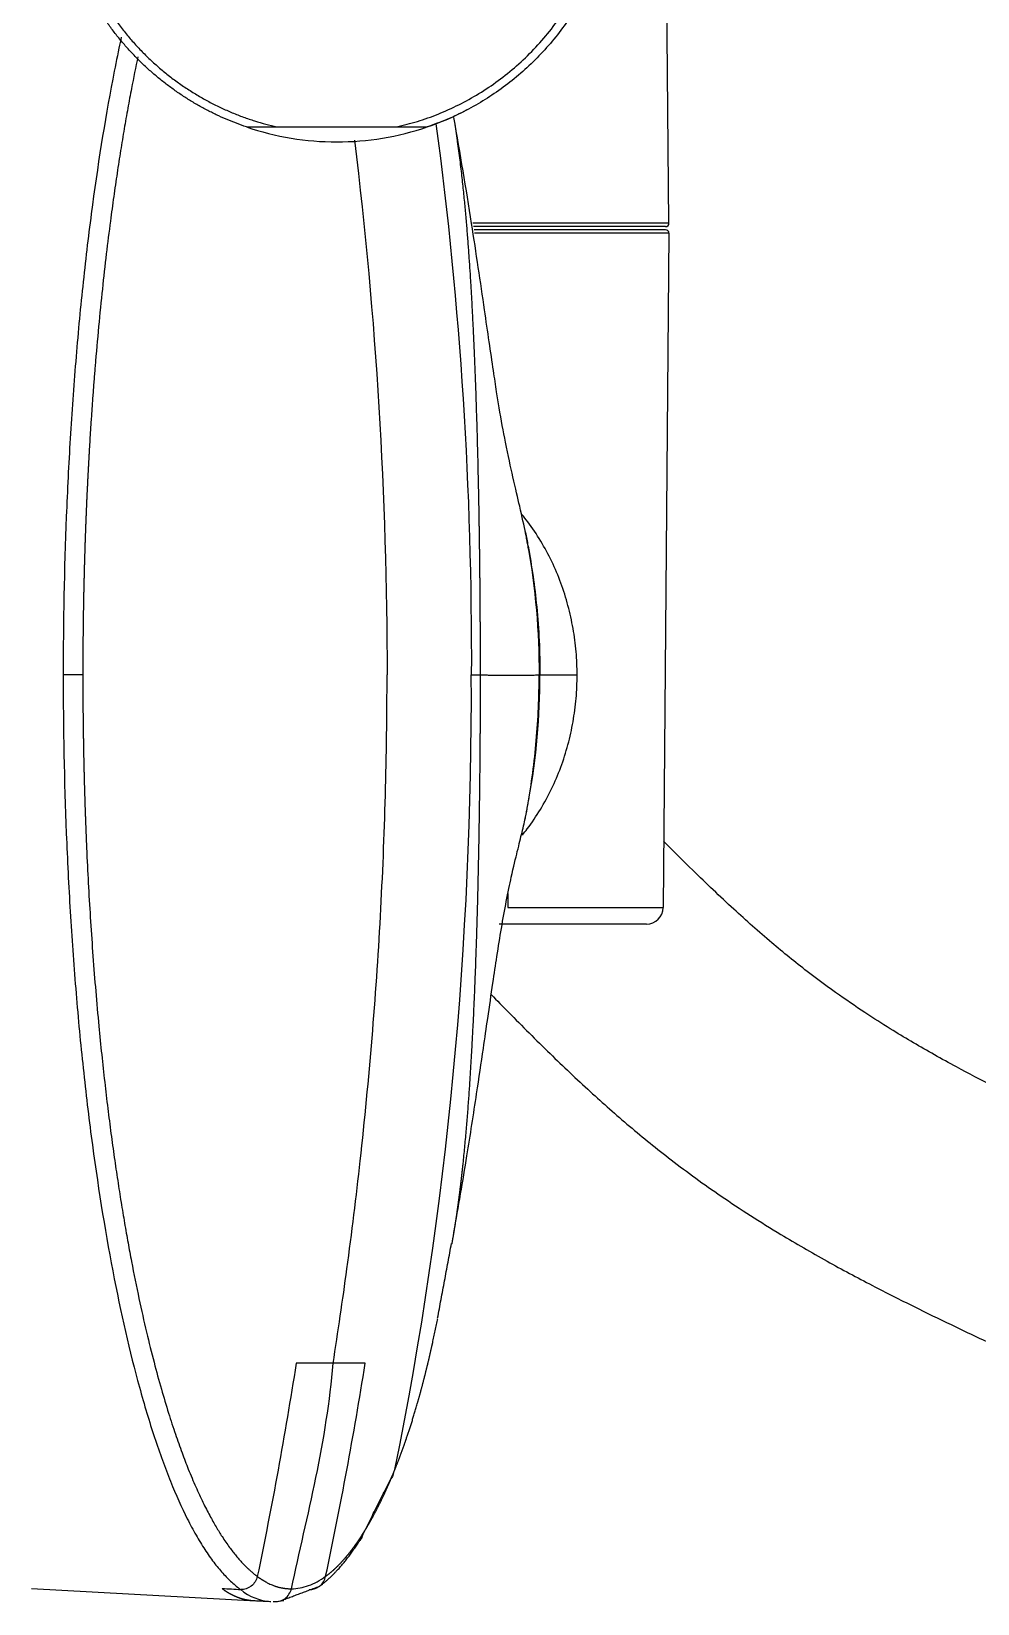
# Model space of a CAD drawing. Header units: millimetres. Extents: x -33000 to 294000, y 0 to 42408.
# Drawn here: x 94795 to 94852, y 17559 to 17653.7 of the extents above; entities that cross this region are included whole.
import ezdxf

# ---------------------------------------------------------------- set-up
doc = ezdxf.new("R2010")
doc.units = ezdxf.units.MM
doc.header["$LTSCALE"] = 50
doc.layers.add('arch', color=8, linetype='Continuous')

msp = doc.modelspace()

# ---------------------------------------------------------------- linework, layer by layer
at = {"layer": 'arch'}
for p, q in [((94833.389, 17642.158), (94833.239, 17659.307)), ((94833.389, 17642.158), (94821.588, 17642.158)), ((94833.189, 17641.956), (94821.623, 17641.956)), ((94833.187, 17641.756), (94821.652, 17641.756)), ((94833.387, 17641.555), (94821.68, 17641.555)), ((94833.387, 17641.555), (94833.033, 17600.948)), ((94825.622, 17614.957), (94825.574, 17614.957)), ((94825.622, 17614.957), (94827.859, 17614.957)), ((94823.695, 17600.948), (94833.033, 17600.948)), ((94832.033, 17599.956), (94823.171, 17599.956)), ((94795.005, 17559.948), (94808.505, 17559.221))]:
    msp.add_line(p, q, dxfattribs=at)
for centre, radius, start, end in [((94813.39, 17663.956), 16.9, 288.7875, 297.7425), ((94813.39, 17663.956), 16.9, 251.21713, 270), ((94813.39, 17663.956), 16.9, 270, 288.78287), ((94833.187, 17641.556), 0.2, 359.5, 90), ((94833.189, 17642.156), 0.2, 270, 0.5), ((94832.033, 17600.956), 1, 270, 359.5)]:
    msp.add_arc(centre, radius, start, end, dxfattribs=at)
for points, weights in [([(94816.99, 17647.956), (94829.79, 17650.836), (94829.79, 17663.956), (94829.79, 17677.076), (94816.99, 17679.956)], [1, 0.780868809443, 1, 0.780868809443, 1]), ([(94818.832, 17679.956), (94830.29, 17676.059), (94830.29, 17663.956), (94830.29, 17651.853), (94818.832, 17647.956)], [0.966364835815, 0.799223863212, 1, 0.799223863212, 0.966364835815])]:
    msp.add_rational_spline(points, weights, degree=2, knots=[0, 0, 0, 0.5, 0.5, 1, 1, 1], dxfattribs=at)
for points, weights in [([(94807.949, 17647.956), (94802.609, 17649.772), (94799.43, 17654.432)], [0.966364835815, 0.880543169423, 0.89172290703]), ([(94800.055, 17654.411), (94803.693, 17649.328), (94809.79, 17647.956)], [0.891071426285, 0.882080025819, 1])]:
    msp.add_rational_spline(points, weights, degree=2, dxfattribs=at)
for points, knots in [([(94800.415, 17653.367), (94800.368, 17653.149), (94800.321, 17652.929), (94800.146, 17652.096), (94800.021, 17651.472), (94799.413, 17648.299), (94798.979, 17645.576), (94798.512, 17642.012), (94798.422, 17641.291), (94798.25, 17639.835), (94798.004, 17637.63), (94797.652, 17633.859), (94797.432, 17630.766), (94797.291, 17628.427), (94797.248, 17627.644), (94797.17, 17626.074), (94796.994, 17622.134), (94796.916, 17618.146), (94796.916, 17614.957)], [0, 0, 0, 0, 0.020907, 0.020907, 0.0785, 0.0785, 0.308875, 0.308875, 0.366469, 0.366469, 0.424063, 0.53925, 0.654438, 0.654438, 0.712031, 0.712031, 0.769625, 1, 1, 1, 1]), ([(94801.411, 17652.182), (94801.281, 17651.56), (94801.076, 17650.54), (94800.805, 17649.081), (94800.586, 17647.832), (94800.371, 17646.529), (94800.16, 17645.17), (94799.955, 17643.755), (94799.736, 17642.138), (94799.505, 17640.289), (94799.267, 17638.173), (94799.041, 17635.916), (94798.897, 17634.283), (94798.82, 17633.344), (94798.804, 17633.145), (94798.789, 17632.946), (94798.773, 17632.746), (94798.757, 17632.546), (94798.742, 17632.345), (94798.727, 17632.144), (94798.712, 17631.942), (94798.697, 17631.74), (94798.682, 17631.537), (94798.667, 17631.334), (94798.653, 17631.13), (94798.639, 17630.925), (94798.625, 17630.72), (94798.611, 17630.514), (94798.597, 17630.308), (94798.583, 17630.102), (94798.57, 17629.895), (94798.557, 17629.687), (94798.543, 17629.479), (94798.53, 17629.27), (94798.518, 17629.061), (94798.505, 17628.851), (94798.493, 17628.641), (94798.48, 17628.43), (94798.468, 17628.219), (94798.456, 17628.007), (94798.445, 17627.795), (94798.433, 17627.582), (94798.422, 17627.369), (94798.41, 17627.156), (94798.399, 17626.941), (94798.389, 17626.727), (94798.378, 17626.512), (94798.367, 17626.296), (94798.357, 17626.08), (94798.347, 17625.863), (94798.337, 17625.646), (94798.327, 17625.429), (94798.318, 17625.211), (94798.308, 17624.992), (94798.299, 17624.773), (94798.29, 17624.554), (94798.282, 17624.334), (94798.273, 17624.114), (94798.265, 17623.893), (94798.256, 17623.672), (94798.248, 17623.45), (94798.24, 17623.228), (94798.233, 17623.005), (94798.225, 17622.782), (94798.218, 17622.559), (94798.211, 17622.335), (94798.204, 17622.111), (94798.198, 17621.886), (94798.191, 17621.661), (94798.185, 17621.435), (94798.179, 17621.209), (94798.173, 17620.982), (94798.168, 17620.756), (94798.162, 17620.528), (94798.157, 17620.301), (94798.152, 17620.072), (94798.147, 17619.844), (94798.143, 17619.615), (94798.138, 17619.386), (94798.134, 17619.156), (94798.13, 17618.926), (94798.127, 17618.695), (94798.123, 17618.464), (94798.12, 17618.233), (94798.117, 17618.002), (94798.114, 17617.77), (94798.112, 17617.537), (94798.109, 17617.304), (94798.107, 17617.071), (94798.105, 17616.838), (94798.103, 17616.604), (94798.102, 17616.37), (94798.101, 17616.135), (94798.1, 17615.9), (94798.099, 17615.665), (94798.098, 17615.429), (94798.098, 17615.193), (94798.098, 17615.036), (94798.098, 17614.957)], [0, 0, 0, 0, 0.061937, 0.099569, 0.138053, 0.177387, 0.217565, 0.258582, 0.300433, 0.35547, 0.41314, 0.473427, 0.536321, 0.541463, 0.546612, 0.551768, 0.556932, 0.562103, 0.567282, 0.572468, 0.577661, 0.582861, 0.58807, 0.593285, 0.598508, 0.603738, 0.608975, 0.61422, 0.619473, 0.624732, 0.629999, 0.635274, 0.640555, 0.645845, 0.651141, 0.656445, 0.661756, 0.667075, 0.6724, 0.677734, 0.683074, 0.688422, 0.693777, 0.69914, 0.70451, 0.709887, 0.715272, 0.720664, 0.726064, 0.731471, 0.736885, 0.742307, 0.747736, 0.753173, 0.758617, 0.764069, 0.769528, 0.774995, 0.780469, 0.785951, 0.791441, 0.796938, 0.802442, 0.807954, 0.813474, 0.819002, 0.824537, 0.83008, 0.83563, 0.841188, 0.846754, 0.852328, 0.857909, 0.863498, 0.869095, 0.8747, 0.880312, 0.885932, 0.89156, 0.897196, 0.90284, 0.908491, 0.914151, 0.919818, 0.925493, 0.931177, 0.936868, 0.942567, 0.948274, 0.953989, 0.959712, 0.965444, 0.971183, 0.97693, 0.982685, 0.988449, 0.99422, 1, 1, 1, 1]), ([(94824.76, 17623.488), (94824.664, 17623.942), (94824.44, 17624.973), (94824.051, 17626.632), (94823.583, 17628.721), (94823.231, 17630.629), (94823.01, 17632.023), (94822.733, 17633.856), (94822.253, 17637.16), (94821.479, 17642.445), (94820.823, 17646.348), (94820.442, 17648.52)], [0, 0, 0, 0, 0.168278, 0.309748, 0.427119, 0.51975, 0.559308, 0.603954, 0.711074, 0.843964, 1, 1, 1, 1]), ([(94822.04, 17614.957), (94822.04, 17614.995), (94822.04, 17615.071), (94822.04, 17615.185), (94822.04, 17615.3), (94822.04, 17615.414), (94822.039, 17615.528), (94822.039, 17615.643), (94822.039, 17615.757), (94822.039, 17615.872), (94822.039, 17615.986), (94822.039, 17616.101), (94822.038, 17616.216), (94822.038, 17616.33), (94822.038, 17616.445), (94822.038, 17616.56), (94822.037, 17616.675), (94822.037, 17616.789), (94822.037, 17616.904), (94822.036, 17617.019), (94822.036, 17617.134), (94822.035, 17617.249), (94822.035, 17617.364), (94822.035, 17617.479), (94822.034, 17617.594), (94822.034, 17617.709), (94822.033, 17617.824), (94822.032, 17617.94), (94822.032, 17618.055), (94822.031, 17618.17), (94822.031, 17618.285), (94822.03, 17618.4), (94822.029, 17618.516), (94822.029, 17618.631), (94822.028, 17618.746), (94822.027, 17618.861), (94822.026, 17618.977), (94822.026, 17619.092), (94822.025, 17619.207), (94822.024, 17619.323), (94822.023, 17619.438), (94822.022, 17619.553), (94822.021, 17619.669), (94822.02, 17619.784), (94822.019, 17619.9), (94822.018, 17620.015), (94822.017, 17620.13), (94822.016, 17620.246), (94822.015, 17620.361), (94822.014, 17620.477), (94822.013, 17620.592), (94822.012, 17620.707), (94822.011, 17620.823), (94822.01, 17620.938), (94822.009, 17621.053), (94822.007, 17621.169), (94822.006, 17621.284), (94822.005, 17621.399), (94822.003, 17621.515), (94822.002, 17621.63), (94822.001, 17621.745), (94821.999, 17621.861), (94821.998, 17621.976), (94821.997, 17622.091), (94821.995, 17622.206), (94821.994, 17622.322), (94821.992, 17622.437), (94821.991, 17622.552), (94821.989, 17622.667), (94821.988, 17622.782), (94821.986, 17622.897), (94821.984, 17623.012), (94821.983, 17623.127), (94821.981, 17623.242), (94821.979, 17623.357), (94821.978, 17623.472), (94821.976, 17623.587), (94821.974, 17623.702), (94821.972, 17623.817), (94821.971, 17623.931), (94821.969, 17624.046), (94821.967, 17624.161), (94821.965, 17624.275), (94821.963, 17624.39), (94821.961, 17624.505), (94821.959, 17624.619), (94821.95, 17625.143), (94821.933, 17626.078), (94821.904, 17627.424), (94821.87, 17628.776), (94821.832, 17630.131), (94821.789, 17631.485), (94821.741, 17632.836), (94821.694, 17634.027), (94821.649, 17635.066), (94821.607, 17635.96), (94821.561, 17636.863), (94821.511, 17637.774), (94821.459, 17638.654), (94821.404, 17639.512), (94821.346, 17640.353), (94821.282, 17641.218), (94821.211, 17642.101), (94821.146, 17642.842), (94821.09, 17643.443), (94821.044, 17643.909), (94820.994, 17644.397), (94820.939, 17644.904), (94820.879, 17645.429), (94820.814, 17645.969), (94820.743, 17646.524), (94820.679, 17646.996), (94820.624, 17647.378), (94820.582, 17647.662), (94820.54, 17647.933), (94820.509, 17648.13), (94820.492, 17648.236), (94820.489, 17648.257)], [0, 0, 0, 0, 0.003206, 0.006413, 0.009622, 0.012832, 0.016044, 0.019257, 0.022471, 0.025687, 0.028905, 0.032123, 0.035343, 0.038564, 0.041787, 0.045011, 0.048236, 0.051462, 0.054689, 0.057918, 0.061148, 0.064379, 0.067611, 0.070844, 0.074079, 0.077314, 0.08055, 0.083788, 0.087026, 0.090266, 0.093506, 0.096748, 0.09999, 0.103233, 0.106478, 0.109723, 0.112968, 0.116215, 0.119463, 0.122711, 0.12596, 0.12921, 0.132461, 0.135712, 0.138964, 0.142217, 0.14547, 0.148724, 0.151978, 0.155233, 0.158489, 0.161745, 0.165002, 0.168259, 0.171517, 0.174776, 0.178034, 0.181293, 0.184553, 0.187813, 0.191073, 0.194333, 0.197594, 0.200856, 0.204117, 0.207379, 0.210641, 0.213903, 0.217165, 0.220427, 0.22369, 0.226953, 0.230216, 0.233478, 0.236741, 0.240004, 0.243267, 0.24653, 0.249793, 0.253056, 0.256319, 0.259582, 0.262844, 0.266106, 0.269369, 0.272631, 0.275892, 0.314118, 0.352776, 0.391815, 0.431176, 0.470797, 0.510609, 0.550539, 0.576972, 0.603912, 0.631315, 0.659135, 0.68732, 0.712626, 0.738974, 0.766281, 0.794455, 0.823395, 0.837766, 0.852979, 0.868993, 0.885765, 0.903246, 0.921387, 0.940132, 0.959425, 0.969671, 0.979481, 0.988865, 0.997834, 1, 1, 1, 1]), ([(94807.949, 17647.956), (94807.949, 17647.956), (94807.95, 17647.956), (94807.954, 17647.956), (94807.957, 17647.956), (94807.969, 17647.956), (94807.98, 17647.956), (94807.999, 17647.956), (94808.006, 17647.956), (94808.02, 17647.956), (94808.028, 17647.956), (94808.051, 17647.956), (94808.068, 17647.956), (94808.094, 17647.956), (94808.103, 17647.956), (94808.12, 17647.956), (94808.13, 17647.956), (94808.157, 17647.956), (94808.175, 17647.956), (94808.232, 17647.956), (94808.27, 17647.956), (94808.349, 17647.956), (94808.389, 17647.956), (94808.47, 17647.956), (94808.51, 17647.956), (94808.632, 17647.956), (94808.714, 17647.956), (94808.878, 17647.956), (94808.961, 17647.956), (94809.126, 17647.956), (94809.209, 17647.956), (94809.457, 17647.956), (94809.624, 17647.956), (94809.79, 17647.956)], [0, 0, 0, 0, 0.015074, 0.015074, 0.030708, 0.030708, 0.061975, 0.061975, 0.077609, 0.077609, 0.093243, 0.093243, 0.12451, 0.12451, 0.140144, 0.140144, 0.155778, 0.155778, 0.187045, 0.187045, 0.24958, 0.24958, 0.312115, 0.312115, 0.37465, 0.37465, 0.49972, 0.49972, 0.62479, 0.62479, 0.74986, 0.74986, 1, 1, 1, 1]), ([(94816.99, 17647.956), (94817.158, 17647.956), (94817.324, 17647.956), (94817.574, 17647.956), (94817.657, 17647.956), (94817.823, 17647.956), (94817.906, 17647.956), (94818.071, 17647.956), (94818.153, 17647.956), (94818.275, 17647.956), (94818.316, 17647.956), (94818.396, 17647.956), (94818.436, 17647.956), (94818.494, 17647.956), (94818.514, 17647.956), (94818.552, 17647.956), (94818.571, 17647.956), (94818.609, 17647.956), (94818.627, 17647.956), (94818.663, 17647.956), (94818.681, 17647.956), (94818.707, 17647.956), (94818.715, 17647.956), (94818.731, 17647.956), (94818.739, 17647.956), (94818.762, 17647.956), (94818.777, 17647.956), (94818.802, 17647.956), (94818.813, 17647.956), (94818.824, 17647.956), (94818.827, 17647.956), (94818.831, 17647.956), (94818.832, 17647.956), (94818.832, 17647.956)], [0, 0, 0, 0, 0.25, 0.25, 0.375, 0.375, 0.5, 0.5, 0.625, 0.625, 0.6875, 0.6875, 0.75, 0.75, 0.78125, 0.78125, 0.8125, 0.8125, 0.84375, 0.84375, 0.875, 0.875, 0.890625, 0.890625, 0.90625, 0.90625, 0.9375, 0.9375, 0.96875, 0.96875, 0.984375, 0.984375, 1, 1, 1, 1]), ([(94827.859, 17614.957), (94827.859, 17615.424), (94827.818, 17616.361), (94827.635, 17617.763), (94827.432, 17618.685), (94827.187, 17619.597), (94827.044, 17620.047), (94826.718, 17620.931), (94826.351, 17621.799), (94825.683, 17623.037), (94825.163, 17623.81), (94824.773, 17624.33), (94824.658, 17624.477), (94824.54, 17624.621)], [0, 0, 0, 0, 0.135076, 0.270152, 0.405227, 0.405227, 0.540303, 0.540303, 0.675379, 0.810455, 0.945531, 0.945531, 1, 1, 1, 1]), ([(94824.749, 17623.54), (94824.801, 17623.274), (94824.85, 17623.008), (94825.348, 17620.175), (94825.574, 17617.566), (94825.574, 17614.957)], [0, 0, 0, 0, 0.094049, 0.094049, 1, 1, 1, 1]), ([(94824.904, 17622.722), (94825.13, 17621.509), (94825.496, 17618.93), (94825.622, 17616.326), (94825.622, 17614.957)], [0, 0, 0, 0, 0.474202, 1, 1, 1, 1]), ([(94798.098, 17614.957), (94797.999, 17614.957), (94797.641, 17614.957), (94797.141, 17614.957), (94796.916, 17614.957)], [0, 0, 0, 0, 0.500413, 1, 1, 1, 1]), ([(94796.916, 17614.957), (94796.916, 17611.768), (94796.978, 17608.576), (94797.166, 17603.837), (94797.244, 17602.266), (94797.432, 17599.148), (94797.652, 17596.055), (94797.934, 17593.039), (94798.168, 17590.815), (94798.25, 17590.08), (94798.422, 17588.624), (94798.87, 17585.021), (94799.412, 17581.619), (94800.384, 17576.545), (94800.924, 17574.192), (94801.653, 17571.536), (94801.801, 17571.018), (94802.104, 17570.014), (94802.257, 17569.527), (94802.725, 17568.11), (94803.047, 17567.227), (94803.707, 17565.59), (94804.045, 17564.837), (94804.563, 17563.808), (94804.737, 17563.483), (94805.088, 17562.866), (94805.265, 17562.575), (94805.622, 17562.028), (94805.891, 17561.644), (94806.161, 17561.301), (94806.342, 17561.082), (94806.614, 17560.766), (94806.886, 17560.492), (94807.247, 17560.164), (94807.426, 17560.019), (94807.601, 17559.894)], [0, 0, 0, 0, 0.125, 0.125, 0.1875, 0.1875, 0.25, 0.3125, 0.3125, 0.34375, 0.34375, 0.375, 0.5, 0.5, 0.625, 0.625, 0.65625, 0.65625, 0.6875, 0.6875, 0.75, 0.75, 0.8125, 0.8125, 0.84375, 0.84375, 0.875, 0.875, 0.90625, 0.921875, 0.921875, 0.9375, 0.96875, 0.96875, 1, 1, 1, 1]), ([(94798.098, 17614.957), (94798.098, 17614.917), (94798.098, 17614.839), (94798.099, 17614.72), (94798.099, 17614.602), (94798.099, 17614.485), (94798.099, 17614.368), (94798.099, 17614.251), (94798.1, 17614.134), (94798.1, 17614.018), (94798.101, 17613.902), (94798.101, 17613.787), (94798.102, 17613.671), (94798.103, 17613.557), (94798.103, 17613.442), (94798.104, 17613.328), (94798.105, 17613.214), (94798.106, 17613.101), (94798.106, 17612.988), (94798.107, 17612.875), (94798.108, 17612.762), (94798.109, 17612.65), (94798.111, 17612.538), (94798.112, 17612.427), (94798.113, 17612.316), (94798.114, 17612.205), (94798.115, 17612.095), (94798.117, 17611.985), (94798.118, 17611.875), (94798.119, 17611.766), (94798.121, 17611.657), (94798.122, 17611.548), (94798.124, 17611.44), (94798.126, 17611.332), (94798.127, 17611.224), (94798.129, 17611.117), (94798.131, 17611.01), (94798.132, 17610.904), (94798.134, 17610.797), (94798.136, 17610.691), (94798.138, 17610.586), (94798.14, 17610.481), (94798.142, 17610.376), (94798.144, 17610.271), (94798.146, 17610.167), (94798.148, 17610.064), (94798.15, 17609.96), (94798.152, 17609.857), (94798.154, 17609.754), (94798.157, 17609.652), (94798.159, 17609.55), (94798.161, 17609.448), (94798.164, 17609.347), (94798.166, 17609.246), (94798.168, 17609.145), (94798.171, 17609.045), (94798.173, 17608.945), (94798.176, 17608.846), (94798.178, 17608.747), (94798.181, 17608.648), (94798.183, 17608.549), (94798.186, 17608.451), (94798.189, 17608.353), (94798.191, 17608.256), (94798.194, 17608.159), (94798.197, 17608.062), (94798.2, 17607.966), (94798.203, 17607.87), (94798.205, 17607.774), (94798.208, 17607.679), (94798.211, 17607.584), (94798.214, 17607.489), (94798.217, 17607.395), (94798.22, 17607.301), (94798.223, 17607.207), (94798.226, 17607.114), (94798.229, 17607.021), (94798.232, 17606.929), (94798.235, 17606.837), (94798.238, 17606.745), (94798.242, 17606.654), (94798.245, 17606.562), (94798.248, 17606.472), (94798.251, 17606.381), (94798.254, 17606.291), (94798.258, 17606.202), (94798.261, 17606.112), (94798.264, 17606.024), (94798.268, 17605.935), (94798.271, 17605.847), (94798.274, 17605.759), (94798.278, 17605.671), (94798.281, 17605.584), (94798.285, 17605.497), (94798.288, 17605.411), (94798.292, 17605.325), (94798.295, 17605.239), (94798.299, 17605.154), (94798.302, 17605.069), (94798.306, 17604.984), (94798.309, 17604.9), (94798.313, 17604.816), (94798.316, 17604.732), (94798.32, 17604.649), (94798.324, 17604.566), (94798.327, 17604.483), (94798.331, 17604.401), (94798.334, 17604.319), (94798.368, 17603.577), (94798.438, 17602.168), (94798.561, 17600.094), (94798.706, 17598.005), (94798.872, 17595.904), (94799.049, 17593.93), (94799.231, 17592.107), (94799.41, 17590.457), (94799.598, 17588.874), (94799.791, 17587.359), (94799.99, 17585.911), (94800.193, 17584.529), (94800.399, 17583.213), (94800.607, 17581.962), (94800.816, 17580.775), (94801.101, 17579.241), (94801.468, 17577.426), (94801.922, 17575.407), (94802.372, 17573.593), (94802.815, 17571.973), (94803.246, 17570.533), (94803.662, 17569.26), (94804.06, 17568.14), (94804.469, 17567.079), (94804.889, 17566.082), (94805.32, 17565.154), (94805.729, 17564.354), (94806.113, 17563.671), (94806.437, 17563.144), (94806.707, 17562.741), (94806.925, 17562.434), (94807.131, 17562.161), (94807.32, 17561.928), (94807.493, 17561.725), (94807.655, 17561.546), (94807.814, 17561.38), (94807.94, 17561.255), (94808.034, 17561.165), (94808.095, 17561.108), (94808.154, 17561.054), (94808.211, 17561.003), (94808.266, 17560.954), (94808.32, 17560.908), (94808.372, 17560.864), (94808.422, 17560.824), (94808.47, 17560.785), (94808.516, 17560.749), (94808.56, 17560.715), (94808.589, 17560.694), (94808.604, 17560.683)], [0, 0, 0, 0, 0.001533, 0.003061, 0.004585, 0.006104, 0.007619, 0.00913, 0.010637, 0.012139, 0.013637, 0.015131, 0.01662, 0.018105, 0.019585, 0.021062, 0.022534, 0.024001, 0.025465, 0.026924, 0.028378, 0.029829, 0.031275, 0.032716, 0.034154, 0.035587, 0.037015, 0.03844, 0.03986, 0.041276, 0.042687, 0.044094, 0.045497, 0.046895, 0.04829, 0.049679, 0.051065, 0.052446, 0.053823, 0.055195, 0.056564, 0.057928, 0.059287, 0.060642, 0.061993, 0.06334, 0.064682, 0.06602, 0.067354, 0.068683, 0.070008, 0.071329, 0.072645, 0.073957, 0.075265, 0.076568, 0.077867, 0.079162, 0.080452, 0.081738, 0.08302, 0.084297, 0.085571, 0.086839, 0.088104, 0.089364, 0.09062, 0.091871, 0.093118, 0.094361, 0.0956, 0.096834, 0.098064, 0.099289, 0.10051, 0.101727, 0.10294, 0.104148, 0.105352, 0.106551, 0.107747, 0.108938, 0.110124, 0.111306, 0.112484, 0.113658, 0.114827, 0.115992, 0.117153, 0.118309, 0.119461, 0.120608, 0.121752, 0.122891, 0.124025, 0.125156, 0.126282, 0.127403, 0.128521, 0.129633, 0.130742, 0.131846, 0.132946, 0.134042, 0.135133, 0.13622, 0.137303, 0.138381, 0.139455, 0.166629, 0.194314, 0.222517, 0.251244, 0.280505, 0.304726, 0.328358, 0.351397, 0.373836, 0.395672, 0.416901, 0.437518, 0.457522, 0.476908, 0.495673, 0.534244, 0.570844, 0.605455, 0.638084, 0.668756, 0.697483, 0.724271, 0.749114, 0.778161, 0.805368, 0.830708, 0.854158, 0.875696, 0.889488, 0.90248, 0.914665, 0.926041, 0.935688, 0.945143, 0.954401, 0.963454, 0.967099, 0.970635, 0.97406, 0.977375, 0.980582, 0.983679, 0.986668, 0.989549, 0.992322, 0.994988, 0.997547, 1, 1, 1, 1]), ([(94813.165, 17573.511), (94813.466, 17575.421), (94814.065, 17579.509), (94814.864, 17585.997), (94815.548, 17593.089), (94816.219, 17602.887), (94816.414, 17610.134), (94816.414, 17614.957)], [0, 0, 0, 0, 0.134833, 0.290975, 0.468231, 0.645487, 1, 1, 1, 1]), ([(94820.489, 17581.661), (94820.49, 17581.669), (94820.495, 17581.697), (94820.503, 17581.746), (94820.512, 17581.806), (94820.522, 17581.866), (94820.531, 17581.926), (94820.54, 17581.986), (94820.55, 17582.045), (94820.559, 17582.104), (94820.568, 17582.164), (94820.577, 17582.222), (94820.586, 17582.281), (94820.594, 17582.34), (94820.603, 17582.398), (94820.612, 17582.456), (94820.62, 17582.514), (94820.628, 17582.572), (94820.637, 17582.629), (94820.645, 17582.686), (94820.653, 17582.743), (94820.661, 17582.8), (94820.669, 17582.857), (94820.677, 17582.913), (94820.685, 17582.969), (94820.693, 17583.025), (94820.7, 17583.081), (94820.708, 17583.136), (94820.715, 17583.191), (94820.723, 17583.246), (94820.73, 17583.3), (94820.737, 17583.355), (94820.744, 17583.409), (94820.751, 17583.462), (94820.758, 17583.516), (94820.765, 17583.569), (94820.772, 17583.622), (94820.779, 17583.674), (94820.786, 17583.727), (94820.792, 17583.779), (94820.799, 17583.83), (94820.805, 17583.882), (94820.812, 17583.933), (94820.818, 17583.984), (94820.824, 17584.034), (94820.83, 17584.084), (94820.837, 17584.134), (94820.843, 17584.183), (94820.848, 17584.233), (94820.854, 17584.282), (94820.86, 17584.33), (94820.866, 17584.378), (94820.872, 17584.426), (94820.877, 17584.474), (94820.883, 17584.521), (94820.888, 17584.568), (94820.894, 17584.614), (94820.899, 17584.66), (94820.904, 17584.706), (94820.909, 17584.752), (94820.915, 17584.797), (94820.92, 17584.841), (94820.925, 17584.886), (94820.93, 17584.93), (94820.934, 17584.973), (94820.939, 17585.017), (94820.944, 17585.06), (94820.949, 17585.102), (94820.953, 17585.144), (94820.958, 17585.186), (94820.962, 17585.227), (94820.967, 17585.268), (94820.971, 17585.309), (94820.975, 17585.349), (94820.98, 17585.389), (94820.984, 17585.428), (94820.988, 17585.467), (94820.992, 17585.506), (94821.029, 17585.853), (94821.094, 17586.509), (94821.182, 17587.476), (94821.262, 17588.434), (94821.333, 17589.38), (94821.398, 17590.308), (94821.456, 17591.213), (94821.508, 17592.094), (94821.555, 17592.944), (94821.593, 17593.684), (94821.624, 17594.322), (94821.649, 17594.868), (94821.674, 17595.416), (94821.697, 17595.965), (94821.719, 17596.514), (94821.74, 17597.064), (94821.761, 17597.615), (94821.78, 17598.165), (94821.799, 17598.715), (94821.816, 17599.264), (94821.833, 17599.813), (94821.849, 17600.36), (94821.864, 17600.907), (94821.878, 17601.452), (94821.892, 17601.995), (94821.904, 17602.536), (94821.916, 17603.075), (94821.932, 17603.8), (94821.95, 17604.713), (94821.969, 17605.814), (94821.986, 17606.915), (94822, 17608.015), (94822.009, 17608.83), (94822.015, 17609.359), (94822.017, 17609.605), (94822.019, 17609.852), (94822.021, 17610.1), (94822.023, 17610.348), (94822.025, 17610.597), (94822.027, 17610.848), (94822.029, 17611.099), (94822.031, 17611.351), (94822.032, 17611.603), (94822.033, 17611.857), (94822.035, 17612.111), (94822.036, 17612.366), (94822.037, 17612.622), (94822.038, 17612.878), (94822.038, 17613.136), (94822.039, 17613.394), (94822.039, 17613.653), (94822.04, 17613.912), (94822.04, 17614.172), (94822.04, 17614.433), (94822.04, 17614.695), (94822.04, 17614.87), (94822.04, 17614.957)], [0, 0, 0, 0, 0.000862, 0.002964, 0.005059, 0.007145, 0.009223, 0.011293, 0.013354, 0.015407, 0.017451, 0.019486, 0.021513, 0.02353, 0.025539, 0.027538, 0.029528, 0.031508, 0.03348, 0.035441, 0.037394, 0.039336, 0.041268, 0.043191, 0.045104, 0.047007, 0.048899, 0.050781, 0.052653, 0.054515, 0.056366, 0.058206, 0.060036, 0.061855, 0.063663, 0.06546, 0.067246, 0.069021, 0.070785, 0.072538, 0.074279, 0.076009, 0.077728, 0.079435, 0.08113, 0.082814, 0.084486, 0.086146, 0.087794, 0.08943, 0.091054, 0.092666, 0.094265, 0.095853, 0.097428, 0.09899, 0.100541, 0.102078, 0.103603, 0.105116, 0.106615, 0.108102, 0.109576, 0.111037, 0.112485, 0.11392, 0.115341, 0.11675, 0.118145, 0.119528, 0.120896, 0.122252, 0.123594, 0.124922, 0.126237, 0.127538, 0.128825, 0.130099, 0.131359, 0.16314, 0.194422, 0.225087, 0.255021, 0.28412, 0.312289, 0.339439, 0.36549, 0.390371, 0.406825, 0.423263, 0.439676, 0.45606, 0.472408, 0.488713, 0.504971, 0.521176, 0.537322, 0.553404, 0.569417, 0.585357, 0.601218, 0.616997, 0.63269, 0.648291, 0.663797, 0.679204, 0.710709, 0.742121, 0.773417, 0.804577, 0.835579, 0.842494, 0.849431, 0.856391, 0.863373, 0.870376, 0.877402, 0.884449, 0.891518, 0.898608, 0.905719, 0.912852, 0.920004, 0.927178, 0.934372, 0.941586, 0.94882, 0.956074, 0.963347, 0.97064, 0.977952, 0.985282, 0.992632, 1, 1, 1, 1]), ([(94822.04, 17614.957), (94822.12, 17614.957), (94822.278, 17614.957), (94822.504, 17614.957), (94822.722, 17614.956), (94823.005, 17614.956), (94823.278, 17614.956), (94823.546, 17614.956), (94823.856, 17614.956), (94824.27, 17614.956), (94824.704, 17614.956), (94825.035, 17614.956), (94825.272, 17614.957), (94825.455, 17614.957), (94825.543, 17614.957), (94825.574, 17614.957)], [0, 0, 0, 0, 0.046872, 0.093747, 0.140622, 0.187498, 0.281248, 0.328123, 0.374998, 0.499998, 0.624999, 0.718749, 0.812499, 0.906249, 1, 1, 1, 1]), ([(94824.561, 17605.319), (94824.662, 17605.443), (94824.761, 17605.569), (94825.138, 17606.069), (94825.663, 17606.845), (94826.337, 17608.087), (94826.708, 17608.958), (94827.037, 17609.845), (94827.181, 17610.298), (94827.428, 17611.213), (94827.633, 17612.14), (94827.818, 17613.548), (94827.859, 17614.488), (94827.859, 17614.957)], [0, 0, 0, 0, 0.046971, 0.046971, 0.183118, 0.319265, 0.455412, 0.455412, 0.591559, 0.591559, 0.727706, 0.863853, 1, 1, 1, 1]), ([(94824.752, 17606.389), (94824.801, 17606.637), (94824.847, 17606.886), (94825.004, 17607.776), (94825.103, 17608.42), (94825.274, 17609.715), (94825.345, 17610.365), (94825.459, 17611.671), (94825.502, 17612.326), (94825.56, 17613.64), (94825.574, 17614.299), (94825.574, 17614.957)], [0, 0, 0, 0, 0.088605, 0.088605, 0.316454, 0.316454, 0.544302, 0.544302, 0.772151, 0.772151, 1, 1, 1, 1]), ([(94820.441, 17581.392), (94820.718, 17582.944), (94821.198, 17585.743), (94821.769, 17589.477), (94822.184, 17592.274), (94822.498, 17594.424), (94822.771, 17596.293), (94823.045, 17598.12), (94823.314, 17599.807), (94823.61, 17601.438), (94823.954, 17603.076), (94824.295, 17604.481), (94824.562, 17605.547), (94824.703, 17606.167), (94824.759, 17606.424)], [0, 0, 0, 0, 0.109597, 0.199875, 0.268787, 0.318602, 0.380204, 0.429659, 0.487213, 0.552685, 0.62611, 0.736272, 0.860502, 1, 1, 1, 1]), ([(94877.471, 17560.222), (94877.599, 17559.776), (94878.277, 17557.415), (94879.455, 17553.375), (94880.909, 17548.525), (94882.255, 17544.158), (94883.452, 17540.4), (94884.508, 17537.191), (94885.471, 17534.36), (94886.469, 17531.53), (94887.578, 17528.537), (94888.758, 17525.561), (94889.917, 17522.885), (94891.021, 17520.606), (94892.04, 17518.77), (94892.952, 17517.368), (94893.787, 17516.294), (94894.615, 17515.386), (94895.894, 17514.312), (94897.627, 17513.388), (94899.729, 17512.852), (94902.053, 17512.971), (94904.202, 17513.778), (94905.698, 17514.873), (94906.737, 17516.038), (94907.384, 17517.055), (94907.76, 17517.814), (94908.078, 17518.602), (94908.35, 17519.48), (94908.579, 17520.472), (94908.775, 17521.706), (94908.903, 17523.162), (94908.945, 17524.806), (94908.904, 17526.441), (94908.806, 17527.953), (94908.642, 17529.663), (94908.382, 17531.644), (94907.953, 17534.117), (94907.362, 17536.777), (94906.601, 17539.541), (94905.564, 17542.69), (94904.227, 17546.091), (94902.548, 17549.675), (94900.649, 17553.21), (94898.456, 17556.887), (94895.91, 17560.683), (94892.999, 17564.429), (94889.789, 17567.955), (94886.382, 17571.168), (94882.75, 17574.125), (94878.754, 17576.931), (94874.275, 17579.642), (94869.589, 17582.16), (94865.258, 17584.295), (94861.449, 17586.094), (94858.256, 17587.591), (94855.429, 17588.94), (94852.953, 17590.167), (94850.966, 17591.205), (94849.372, 17592.081), (94848.101, 17592.811), (94846.796, 17593.595), (94845.299, 17594.544), (94843.559, 17595.724), (94841.604, 17597.168), (94839.476, 17598.894), (94837.189, 17600.921), (94835.04, 17602.978), (94833.652, 17604.368), (94833.067, 17604.961)], [0, 0, 0, 0, 0.002402, 0.012822, 0.022862, 0.031953, 0.041591, 0.049804, 0.057078, 0.065589, 0.075662, 0.087423, 0.100212, 0.112465, 0.124066, 0.134938, 0.14339, 0.151502, 0.160466, 0.167922, 0.176056, 0.184411, 0.191859, 0.199965, 0.206744, 0.21219, 0.217097, 0.223024, 0.230036, 0.23816, 0.247424, 0.260726, 0.274526, 0.287305, 0.299016, 0.309624, 0.327234, 0.346233, 0.366797, 0.388823, 0.410891, 0.441474, 0.471024, 0.500223, 0.53021, 0.561057, 0.591924, 0.620712, 0.647368, 0.671723, 0.697531, 0.724554, 0.751108, 0.776769, 0.796252, 0.814395, 0.830904, 0.84598, 0.860444, 0.869383, 0.878121, 0.886896, 0.897619, 0.910691, 0.92579, 0.943097, 0.962569, 0.984147, 1, 1, 1, 1]), ([(94822.686, 17595.713), (94823.033, 17595.358), (94824.195, 17594.173), (94826.151, 17592.215), (94828.559, 17589.929), (94830.985, 17587.787), (94833.606, 17585.663), (94836.609, 17583.482), (94839.755, 17581.464), (94842.837, 17579.682), (94845.53, 17578.241), (94848.04, 17576.973), (94850.283, 17575.884), (94852.329, 17574.911), (94854.362, 17573.955), (94856.595, 17572.907), (94859.113, 17571.712), (94861.764, 17570.414), (94864.375, 17569.074), (94866.763, 17567.774), (94868.87, 17566.552), (94870.673, 17565.432), (94872.189, 17564.423), (94873.471, 17563.517), (94874.642, 17562.642), (94875.896, 17561.648), (94877.289, 17560.464), (94878.805, 17559.069), (94880.364, 17557.503), (94881.929, 17555.776), (94883.571, 17553.773), (94885.156, 17551.607), (94886.62, 17549.38), (94887.895, 17547.272), (94889.01, 17545.297), (94890.002, 17543.409), (94890.898, 17541.547), (94891.735, 17539.608), (94892.474, 17537.665), (94893.11, 17535.749), (94893.63, 17533.926), (94894.055, 17532.154), (94894.378, 17530.492), (94894.617, 17528.968), (94894.773, 17527.665), (94894.865, 17526.615), (94894.921, 17525.713), (94894.949, 17524.876), (94894.947, 17524.17), (94894.938, 17523.764), (94894.949, 17523.66), (94894.961, 17523.647)], [0, 0, 0, 0, 0.0087569, 0.0291666, 0.0481263, 0.0655636, 0.082947, 0.1025636, 0.1244691, 0.140388, 0.1554253, 0.1689002, 0.1807908, 0.1910894, 0.2015427, 0.2137453, 0.2277044, 0.2434234, 0.2587888, 0.2734129, 0.2866866, 0.298605, 0.3091656, 0.3183675, 0.3268702, 0.3363666, 0.3485088, 0.3620438, 0.3769628, 0.3932545, 0.4107109, 0.4329158, 0.4538942, 0.4736599, 0.493506, 0.5119877, 0.5301413, 0.5492772, 0.569369, 0.5868021, 0.6046622, 0.6217005, 0.6376579, 0.6525469, 0.6667693, 0.677429, 0.689201, 0.7020371, 0.7156121, 0.7277434, 0.7360933, 0.7360933, 0.7360933, 0.7360933]), ([(94820.322, 17580.687), (94820.323, 17580.692), (94820.328, 17580.717), (94820.336, 17580.764), (94820.347, 17580.826), (94820.358, 17580.888), (94820.369, 17580.95), (94820.38, 17581.012), (94820.391, 17581.074), (94820.402, 17581.136), (94820.412, 17581.197), (94820.423, 17581.259), (94820.433, 17581.32), (94820.443, 17581.382), (94820.453, 17581.443), (94820.463, 17581.504), (94820.473, 17581.564), (94820.482, 17581.617), (94820.487, 17581.649), (94820.489, 17581.661)], [0, 0, 0, 0, 0.015597, 0.080185, 0.144589, 0.208805, 0.272832, 0.336664, 0.400299, 0.463735, 0.526966, 0.589991, 0.652806, 0.715407, 0.777793, 0.839959, 0.901903, 0.963621, 1, 1, 1, 1]), ([(94818.254, 17571.137), (94818.261, 17571.161), (94818.274, 17571.208), (94818.294, 17571.278), (94818.314, 17571.348), (94818.334, 17571.418), (94818.353, 17571.488), (94818.373, 17571.558), (94818.392, 17571.627), (94818.411, 17571.697), (94818.43, 17571.766), (94818.449, 17571.835), (94818.467, 17571.903), (94818.486, 17571.972), (94818.504, 17572.04), (94818.522, 17572.108), (94818.54, 17572.176), (94818.558, 17572.243), (94818.576, 17572.311), (94818.593, 17572.378), (94818.61, 17572.445), (94818.628, 17572.511), (94818.645, 17572.578), (94818.662, 17572.644), (94818.679, 17572.71), (94818.695, 17572.775), (94818.712, 17572.841), (94818.728, 17572.906), (94818.744, 17572.971), (94818.76, 17573.036), (94818.776, 17573.1), (94818.792, 17573.164), (94818.808, 17573.228), (94818.823, 17573.292), (94818.839, 17573.355), (94818.854, 17573.418), (94818.869, 17573.481), (94818.884, 17573.543), (94818.899, 17573.606), (94818.914, 17573.668), (94818.929, 17573.729), (94818.943, 17573.791), (94818.957, 17573.852), (94818.972, 17573.912), (94818.986, 17573.973), (94819, 17574.033), (94819.013, 17574.093), (94819.027, 17574.152), (94819.041, 17574.211), (94819.054, 17574.27), (94819.067, 17574.329), (94819.081, 17574.387), (94819.094, 17574.444), (94819.107, 17574.502), (94819.119, 17574.559), (94819.132, 17574.615), (94819.144, 17574.672), (94819.157, 17574.728), (94819.169, 17574.783), (94819.191, 17574.881), (94819.221, 17575.02), (94819.26, 17575.203), (94819.299, 17575.385), (94819.337, 17575.568), (94819.375, 17575.75), (94819.413, 17575.933), (94819.442, 17576.078), (94819.459, 17576.163), (94819.464, 17576.187)], [0, 0, 0, 0, 0.0152, 0.030318, 0.045354, 0.060308, 0.075181, 0.089972, 0.104682, 0.119311, 0.133859, 0.148327, 0.162714, 0.17702, 0.191246, 0.205392, 0.219458, 0.233443, 0.247349, 0.261175, 0.274921, 0.288587, 0.302174, 0.31568, 0.329107, 0.342455, 0.355722, 0.36891, 0.382019, 0.395047, 0.407996, 0.420865, 0.433654, 0.446364, 0.458993, 0.471543, 0.484012, 0.496402, 0.508711, 0.520939, 0.533087, 0.545152, 0.557136, 0.569037, 0.580854, 0.592588, 0.604237, 0.615802, 0.627282, 0.638676, 0.649984, 0.661205, 0.67234, 0.683387, 0.694347, 0.705219, 0.716003, 0.726698, 0.737304, 0.74782, 0.782453, 0.816938, 0.851269, 0.885439, 0.919442, 0.953271, 0.986925, 1, 1, 1, 1]), ([(94813.164, 17573.512), (94812.819, 17573.512), (94812.104, 17573.512), (94811.338, 17573.512), (94810.943, 17573.512)], [0, 0, 0, 0, 0.500003, 1, 1, 1, 1]), ([(94815.102, 17573.512), (94814.952, 17573.512), (94814.647, 17573.512), (94814.012, 17573.512), (94813.51, 17573.512), (94813.164, 17573.512)], [0, 0, 0, 0, 0.250002, 0.500003, 1, 1, 1, 1]), ([(94816.888, 17567.118), (94816.896, 17567.138), (94816.912, 17567.177), (94816.936, 17567.236), (94816.959, 17567.294), (94816.982, 17567.352), (94817.005, 17567.411), (94817.028, 17567.468), (94817.05, 17567.526), (94817.073, 17567.583), (94817.095, 17567.641), (94817.117, 17567.697), (94817.138, 17567.754), (94817.16, 17567.81), (94817.181, 17567.867), (94817.202, 17567.922), (94817.223, 17567.978), (94817.243, 17568.033), (94817.264, 17568.088), (94817.284, 17568.143), (94817.304, 17568.197), (94817.324, 17568.252), (94817.343, 17568.305), (94817.362, 17568.359), (94817.381, 17568.412), (94817.4, 17568.465), (94817.419, 17568.517), (94817.438, 17568.569), (94817.456, 17568.621), (94817.474, 17568.673), (94817.492, 17568.724), (94817.509, 17568.774), (94817.527, 17568.825), (94817.544, 17568.875), (94817.561, 17568.924), (94817.578, 17568.974), (94817.602, 17569.043), (94817.632, 17569.133), (94817.67, 17569.246), (94817.708, 17569.359), (94817.746, 17569.475), (94817.784, 17569.592), (94817.822, 17569.711), (94817.861, 17569.832), (94817.899, 17569.954), (94817.938, 17570.078), (94817.977, 17570.204), (94818.016, 17570.332), (94818.056, 17570.462), (94818.095, 17570.593), (94818.135, 17570.726), (94818.174, 17570.861), (94818.214, 17570.998), (94818.241, 17571.091), (94818.254, 17571.137)], [0, 0, 0, 0, 0.016286, 0.032457, 0.048513, 0.064453, 0.080277, 0.095984, 0.111574, 0.127046, 0.1424, 0.157635, 0.172751, 0.187748, 0.202626, 0.217383, 0.23202, 0.246535, 0.26093, 0.275203, 0.289354, 0.303383, 0.31729, 0.331074, 0.344734, 0.358272, 0.371686, 0.384975, 0.398141, 0.411182, 0.424099, 0.436891, 0.449558, 0.462099, 0.474515, 0.486805, 0.49897, 0.526384, 0.554058, 0.58199, 0.61018, 0.638627, 0.667331, 0.696289, 0.725501, 0.754966, 0.784684, 0.814656, 0.844886, 0.875375, 0.906128, 0.937148, 0.968437, 1, 1, 1, 1]), ([(94814.965, 17563.256), (94814.973, 17563.269), (94814.99, 17563.296), (94815.015, 17563.336), (94815.041, 17563.377), (94815.066, 17563.418), (94815.091, 17563.46), (94815.117, 17563.502), (94815.143, 17563.544), (94815.168, 17563.587), (94815.194, 17563.63), (94815.22, 17563.674), (94815.246, 17563.718), (94815.272, 17563.762), (94815.299, 17563.808), (94815.325, 17563.853), (94815.351, 17563.899), (94815.378, 17563.945), (94815.404, 17563.992), (94815.431, 17564.039), (94815.458, 17564.087), (94815.485, 17564.135), (94815.512, 17564.184), (94815.539, 17564.233), (94815.566, 17564.283), (94815.593, 17564.333), (94815.62, 17564.384), (94815.648, 17564.435), (94815.675, 17564.487), (94815.703, 17564.539), (94815.73, 17564.591), (94815.758, 17564.645), (94815.786, 17564.698), (94815.814, 17564.752), (94815.842, 17564.807), (94815.87, 17564.862), (94815.909, 17564.941), (94815.96, 17565.042), (94816.021, 17565.165), (94816.081, 17565.289), (94816.139, 17565.411), (94816.197, 17565.533), (94816.254, 17565.654), (94816.309, 17565.774), (94816.363, 17565.893), (94816.416, 17566.011), (94816.469, 17566.127), (94816.52, 17566.243), (94816.569, 17566.358), (94816.618, 17566.471), (94816.666, 17566.583), (94816.713, 17566.693), (94816.758, 17566.802), (94816.788, 17566.874), (94816.803, 17566.91)], [0, 0, 0, 0, 0.013221, 0.026502, 0.039843, 0.053243, 0.066704, 0.080225, 0.093805, 0.107445, 0.121145, 0.134905, 0.148724, 0.162604, 0.176542, 0.190541, 0.204599, 0.218716, 0.232894, 0.247131, 0.261429, 0.275787, 0.290206, 0.304686, 0.319227, 0.333829, 0.348494, 0.36322, 0.378008, 0.392859, 0.407772, 0.422749, 0.437789, 0.452892, 0.46806, 0.483291, 0.498587, 0.532403, 0.565681, 0.598421, 0.630624, 0.662289, 0.693415, 0.724002, 0.75405, 0.783557, 0.812522, 0.840944, 0.868822, 0.896155, 0.922941, 0.949178, 0.974865, 1, 1, 1, 1]), ([(94816.803, 17566.91), (94816.789, 17566.812), (94816.746, 17566.692), (94816.675, 17566.588), (94816.658, 17566.566)], [0, 0, 0, 0, 0.780831, 1, 1, 1, 1]), ([(94812.718, 17560.687), (94812.728, 17560.694), (94812.746, 17560.707), (94812.774, 17560.728), (94812.801, 17560.748), (94812.828, 17560.769), (94812.855, 17560.79), (94812.883, 17560.811), (94812.91, 17560.832), (94812.937, 17560.854), (94812.964, 17560.875), (94812.99, 17560.897), (94813.017, 17560.919), (94813.044, 17560.941), (94813.07, 17560.964), (94813.097, 17560.986), (94813.123, 17561.009), (94813.149, 17561.032), (94813.176, 17561.055), (94813.202, 17561.079), (94813.228, 17561.102), (94813.254, 17561.126), (94813.279, 17561.15), (94813.305, 17561.174), (94813.331, 17561.198), (94813.356, 17561.222), (94813.382, 17561.247), (94813.407, 17561.271), (94813.433, 17561.296), (94813.458, 17561.321), (94813.483, 17561.346), (94813.508, 17561.372), (94813.533, 17561.397), (94813.558, 17561.422), (94813.583, 17561.448), (94813.607, 17561.474), (94813.632, 17561.5), (94813.656, 17561.526), (94813.681, 17561.552), (94813.705, 17561.579), (94813.73, 17561.605), (94813.754, 17561.632), (94813.778, 17561.659), (94813.802, 17561.686), (94813.826, 17561.713), (94813.85, 17561.74), (94813.873, 17561.767), (94813.897, 17561.794), (94813.921, 17561.822), (94813.944, 17561.849), (94813.967, 17561.877), (94813.991, 17561.905), (94814.014, 17561.933), (94814.037, 17561.961), (94814.06, 17561.989), (94814.083, 17562.017), (94814.106, 17562.045), (94814.129, 17562.073), (94814.151, 17562.102), (94814.174, 17562.13), (94814.197, 17562.159), (94814.219, 17562.188), (94814.241, 17562.217), (94814.264, 17562.245), (94814.286, 17562.274), (94814.308, 17562.303), (94814.33, 17562.332), (94814.352, 17562.361), (94814.373, 17562.391), (94814.395, 17562.42), (94814.417, 17562.449), (94814.438, 17562.479), (94814.46, 17562.508), (94814.481, 17562.538), (94814.502, 17562.567), (94814.523, 17562.597), (94814.544, 17562.626), (94814.565, 17562.656), (94814.586, 17562.686), (94814.607, 17562.715), (94814.628, 17562.745), (94814.648, 17562.775), (94814.669, 17562.805), (94814.689, 17562.835), (94814.709, 17562.865), (94814.73, 17562.895), (94814.75, 17562.925), (94814.77, 17562.955), (94814.79, 17562.985), (94814.809, 17563.015), (94814.829, 17563.045), (94814.849, 17563.075), (94814.868, 17563.105), (94814.888, 17563.135), (94814.907, 17563.165), (94814.927, 17563.196), (94814.946, 17563.226), (94814.959, 17563.246), (94814.965, 17563.256)], [0, 0, 0, 0, 0.012036, 0.024037, 0.036004, 0.047938, 0.059837, 0.071702, 0.083533, 0.09533, 0.107093, 0.118822, 0.130518, 0.142179, 0.153807, 0.165402, 0.176962, 0.188489, 0.199983, 0.211443, 0.222869, 0.234262, 0.245622, 0.256948, 0.268241, 0.2795, 0.290726, 0.301919, 0.313079, 0.324205, 0.335298, 0.346357, 0.357384, 0.368377, 0.379337, 0.390264, 0.401158, 0.412018, 0.422846, 0.43364, 0.444401, 0.455129, 0.465824, 0.476485, 0.487113, 0.497708, 0.508269, 0.518797, 0.52929, 0.53975, 0.550175, 0.560567, 0.570924, 0.581246, 0.591535, 0.601788, 0.612007, 0.622191, 0.63234, 0.642454, 0.652533, 0.662577, 0.672586, 0.682559, 0.692497, 0.702399, 0.712265, 0.722096, 0.731891, 0.741649, 0.751372, 0.761059, 0.77071, 0.780324, 0.789902, 0.799444, 0.808949, 0.818417, 0.827849, 0.837244, 0.846603, 0.855924, 0.865209, 0.874456, 0.883667, 0.89284, 0.901976, 0.911075, 0.920137, 0.929161, 0.938148, 0.947097, 0.956008, 0.964882, 0.973718, 0.982517, 0.991277, 1, 1, 1, 1]), ([(94814.965, 17563.256), (94814.949, 17563.149), (94814.894, 17562.994), (94814.798, 17562.863), (94814.761, 17562.822)], [0, 0, 0, 0, 0.660109, 1, 1, 1, 1]), ([(94808.604, 17560.683), (94808.555, 17560.455), (94808.425, 17560.243), (94808.062, 17559.956), (94807.829, 17559.881), (94807.602, 17559.894)], [0, 0, 0, 0, 0.5, 0.5, 1, 1, 1, 1]), ([(94808.604, 17560.683), (94808.612, 17560.677), (94808.63, 17560.664), (94808.657, 17560.644), (94808.685, 17560.623), (94808.715, 17560.602), (94808.745, 17560.581), (94808.777, 17560.559), (94808.809, 17560.537), (94808.843, 17560.515), (94808.878, 17560.492), (94808.914, 17560.469), (94808.951, 17560.446), (94808.989, 17560.422), (94809.029, 17560.399), (94809.069, 17560.375), (94809.157, 17560.326), (94809.279, 17560.263), (94809.424, 17560.196), (94809.535, 17560.15), (94809.615, 17560.12), (94809.674, 17560.099), (94809.726, 17560.082), (94809.777, 17560.066), (94809.829, 17560.051), (94809.88, 17560.037), (94809.932, 17560.023), (94809.984, 17560.011), (94810.035, 17560), (94810.087, 17559.989), (94810.139, 17559.98), (94810.19, 17559.971), (94810.242, 17559.964), (94810.294, 17559.957), (94810.346, 17559.952), (94810.398, 17559.947), (94810.45, 17559.944), (94810.501, 17559.941), (94810.553, 17559.939), (94810.605, 17559.938), (94810.64, 17559.938), (94810.657, 17559.938)], [0, 0, 0, 0, 0.012819, 0.026179, 0.040082, 0.054527, 0.069514, 0.085044, 0.101116, 0.117732, 0.134892, 0.152595, 0.170841, 0.189632, 0.208968, 0.228848, 0.249273, 0.337079, 0.408016, 0.46205, 0.499158, 0.524171, 0.549188, 0.574209, 0.599233, 0.624261, 0.649293, 0.674328, 0.699366, 0.724407, 0.749451, 0.774498, 0.799547, 0.824598, 0.849651, 0.874706, 0.899762, 0.92482, 0.949879, 0.974939, 1, 1, 1, 1]), ([(94810.657, 17559.938), (94811.003, 17559.941), (94811.522, 17560.039), (94812.209, 17560.35), (94812.549, 17560.565), (94812.718, 17560.687)], [0, 0, 0, 0, 0.5, 0.75, 1, 1, 1, 1]), ([(94812.325, 17560.075), (94812.337, 17560.083), (94812.533, 17560.232), (94812.67, 17560.459), (94812.718, 17560.687)], [0, 0, 0, 0, 0.059174, 1, 1, 1, 1]), ([(94806.482, 17559.955), (94806.49, 17559.948), (94806.508, 17559.935), (94806.533, 17559.917), (94806.559, 17559.898), (94806.585, 17559.879), (94806.611, 17559.861), (94806.637, 17559.843), (94806.663, 17559.825), (94806.689, 17559.808), (94806.715, 17559.791), (94806.741, 17559.774), (94806.768, 17559.757), (94806.794, 17559.741), (94806.82, 17559.725), (94806.847, 17559.709), (94806.873, 17559.693), (94806.899, 17559.678), (94806.926, 17559.662), (94806.952, 17559.648), (94806.979, 17559.633), (94807.006, 17559.618), (94807.032, 17559.604), (94807.059, 17559.59), (94807.086, 17559.577), (94807.113, 17559.563), (94807.14, 17559.55), (94807.166, 17559.538), (94807.193, 17559.525), (94807.22, 17559.513), (94807.247, 17559.501), (94807.274, 17559.489), (94807.302, 17559.477), (94807.329, 17559.466), (94807.356, 17559.455), (94807.383, 17559.444), (94807.411, 17559.433), (94807.438, 17559.423), (94807.465, 17559.413), (94807.493, 17559.403), (94807.52, 17559.394), (94807.548, 17559.385), (94807.575, 17559.376), (94807.603, 17559.367), (94807.631, 17559.358), (94807.658, 17559.35), (94807.686, 17559.342), (94807.714, 17559.334), (94807.742, 17559.327), (94807.769, 17559.32), (94807.797, 17559.313), (94807.825, 17559.306), (94807.853, 17559.3), (94807.881, 17559.294), (94807.909, 17559.288), (94807.937, 17559.282), (94807.966, 17559.277), (94807.994, 17559.271), (94808.022, 17559.267), (94808.05, 17559.262), (94808.079, 17559.258), (94808.107, 17559.254), (94808.135, 17559.25), (94808.164, 17559.246), (94808.192, 17559.243), (94808.221, 17559.24), (94808.249, 17559.237), (94808.278, 17559.234), (94808.307, 17559.232), (94808.335, 17559.23), (94808.357, 17559.229), (94808.37, 17559.228), (94808.373, 17559.228)], [0, 0, 0, 0, 0.014404, 0.028808, 0.043213, 0.057619, 0.072026, 0.086433, 0.100841, 0.11525, 0.12966, 0.14407, 0.158481, 0.172893, 0.187305, 0.201718, 0.216132, 0.230546, 0.244961, 0.259376, 0.273792, 0.288209, 0.302626, 0.317043, 0.331462, 0.345881, 0.3603, 0.37472, 0.38914, 0.403561, 0.417983, 0.432405, 0.446827, 0.46125, 0.475674, 0.490098, 0.504523, 0.518948, 0.533374, 0.5478, 0.562227, 0.576654, 0.591082, 0.605511, 0.61994, 0.63437, 0.6488, 0.66323, 0.677662, 0.692094, 0.706526, 0.720959, 0.735393, 0.749827, 0.764262, 0.778697, 0.793133, 0.80757, 0.822007, 0.836445, 0.850884, 0.865323, 0.879763, 0.894203, 0.908645, 0.923087, 0.937529, 0.951972, 0.966416, 0.980861, 0.995307, 1, 1, 1, 1])]:
    msp.add_open_spline(points, degree=3, knots=knots, dxfattribs=at)
for points, degree in [([(94809.79, 17647.956), (94816.99, 17647.956)], 1), ([(94819.355, 17648.142), (94820.836, 17637.158), (94821.528, 17626.057), (94821.489, 17614.957)], 3), ([(94814.457, 17647.153), (94815.759, 17636.476), (94816.414, 17625.717), (94816.414, 17614.957)], 3), ([(94824.962, 17622.403), (94824.728, 17623.649)], 1), ([(94816.888, 17567.118), (94820.071, 17582.827), (94821.545, 17598.894), (94821.489, 17614.957)], 3), ([(94821.489, 17614.957), (94821.681, 17614.957), (94821.865, 17614.957), (94822.04, 17614.957)], 3), ([(94824.961, 17607.503), (94825.4, 17609.961), (94825.622, 17612.459), (94825.622, 17614.957)], 3), ([(94824.728, 17606.265), (94824.962, 17607.511)], 1), ([(94823.695, 17601.807), (94823.695, 17601.521), (94823.695, 17601.234), (94823.695, 17600.948)], 3), ([(94819.46, 17576.232), (94820.296, 17580.731)], 1), ([(94810.943, 17573.512), (94810.267, 17569.216), (94809.487, 17564.934), (94808.604, 17560.683)], 3), ([(94810.657, 17559.938), (94811.591, 17564.248), (94812.822, 17568.967), (94813.164, 17573.512)], 3), ([(94812.718, 17560.687), (94813.62, 17564.945), (94814.414, 17569.217), (94815.102, 17573.512)], 3), ([(94816.803, 17566.91), (94816.832, 17566.979), (94816.86, 17567.048), (94816.888, 17567.118)], 3), ([(94814.75, 17562.804), (94816.668, 17566.592)], 1), ([(94816.657, 17566.564), (94816.745, 17566.779)], 1), ([(94812.396, 17560.127), (94813.613, 17561.026), (94814.761, 17562.822)], 2), ([(94806.482, 17559.955), (94806.855, 17559.934), (94807.228, 17559.914), (94807.602, 17559.894)], 3), ([(94807.602, 17559.894), (94808.114, 17559.451), (94808.746, 17559.211), (94809.411, 17559.177)], 3), ([(94809.566, 17559.173), (94809.791, 17559.138), (94810.309, 17559.251), (94810.603, 17559.708), (94810.657, 17559.938)], 3), ([(94809.981, 17559.206), (94812.338, 17560.085)], 1), ([(94811.717, 17559.893), (94811.93, 17559.882), (94812.149, 17559.947), (94812.325, 17560.075)], 3), ([(94808.346, 17559.229), (94809.418, 17559.177)], 1), ([(94809.566, 17559.173), (94809.778, 17559.172), (94809.994, 17559.193), (94810.21, 17559.234)], 3)]:
    msp.add_open_spline(points, degree=degree, dxfattribs=at)

doc.saveas('drawing.dxf')
